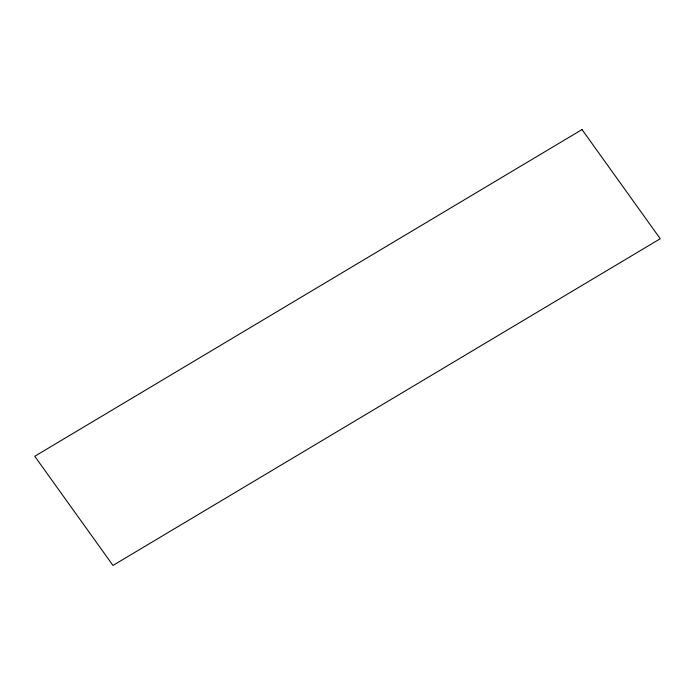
<?xml version="1.0" encoding="UTF-8"?>
<svg xmlns="http://www.w3.org/2000/svg" width="695" height="695" viewBox="0 0 695 695"><rect width="100%" height="100%" fill="white"/><g stroke="black" fill="none" stroke-linecap="round" stroke-linejoin="round"><path stroke-width="1.04" d="M582.028 129.565L34.75 456.268L112.972 565.435L660.25 238.733L582.028 129.565"/></g></svg>
